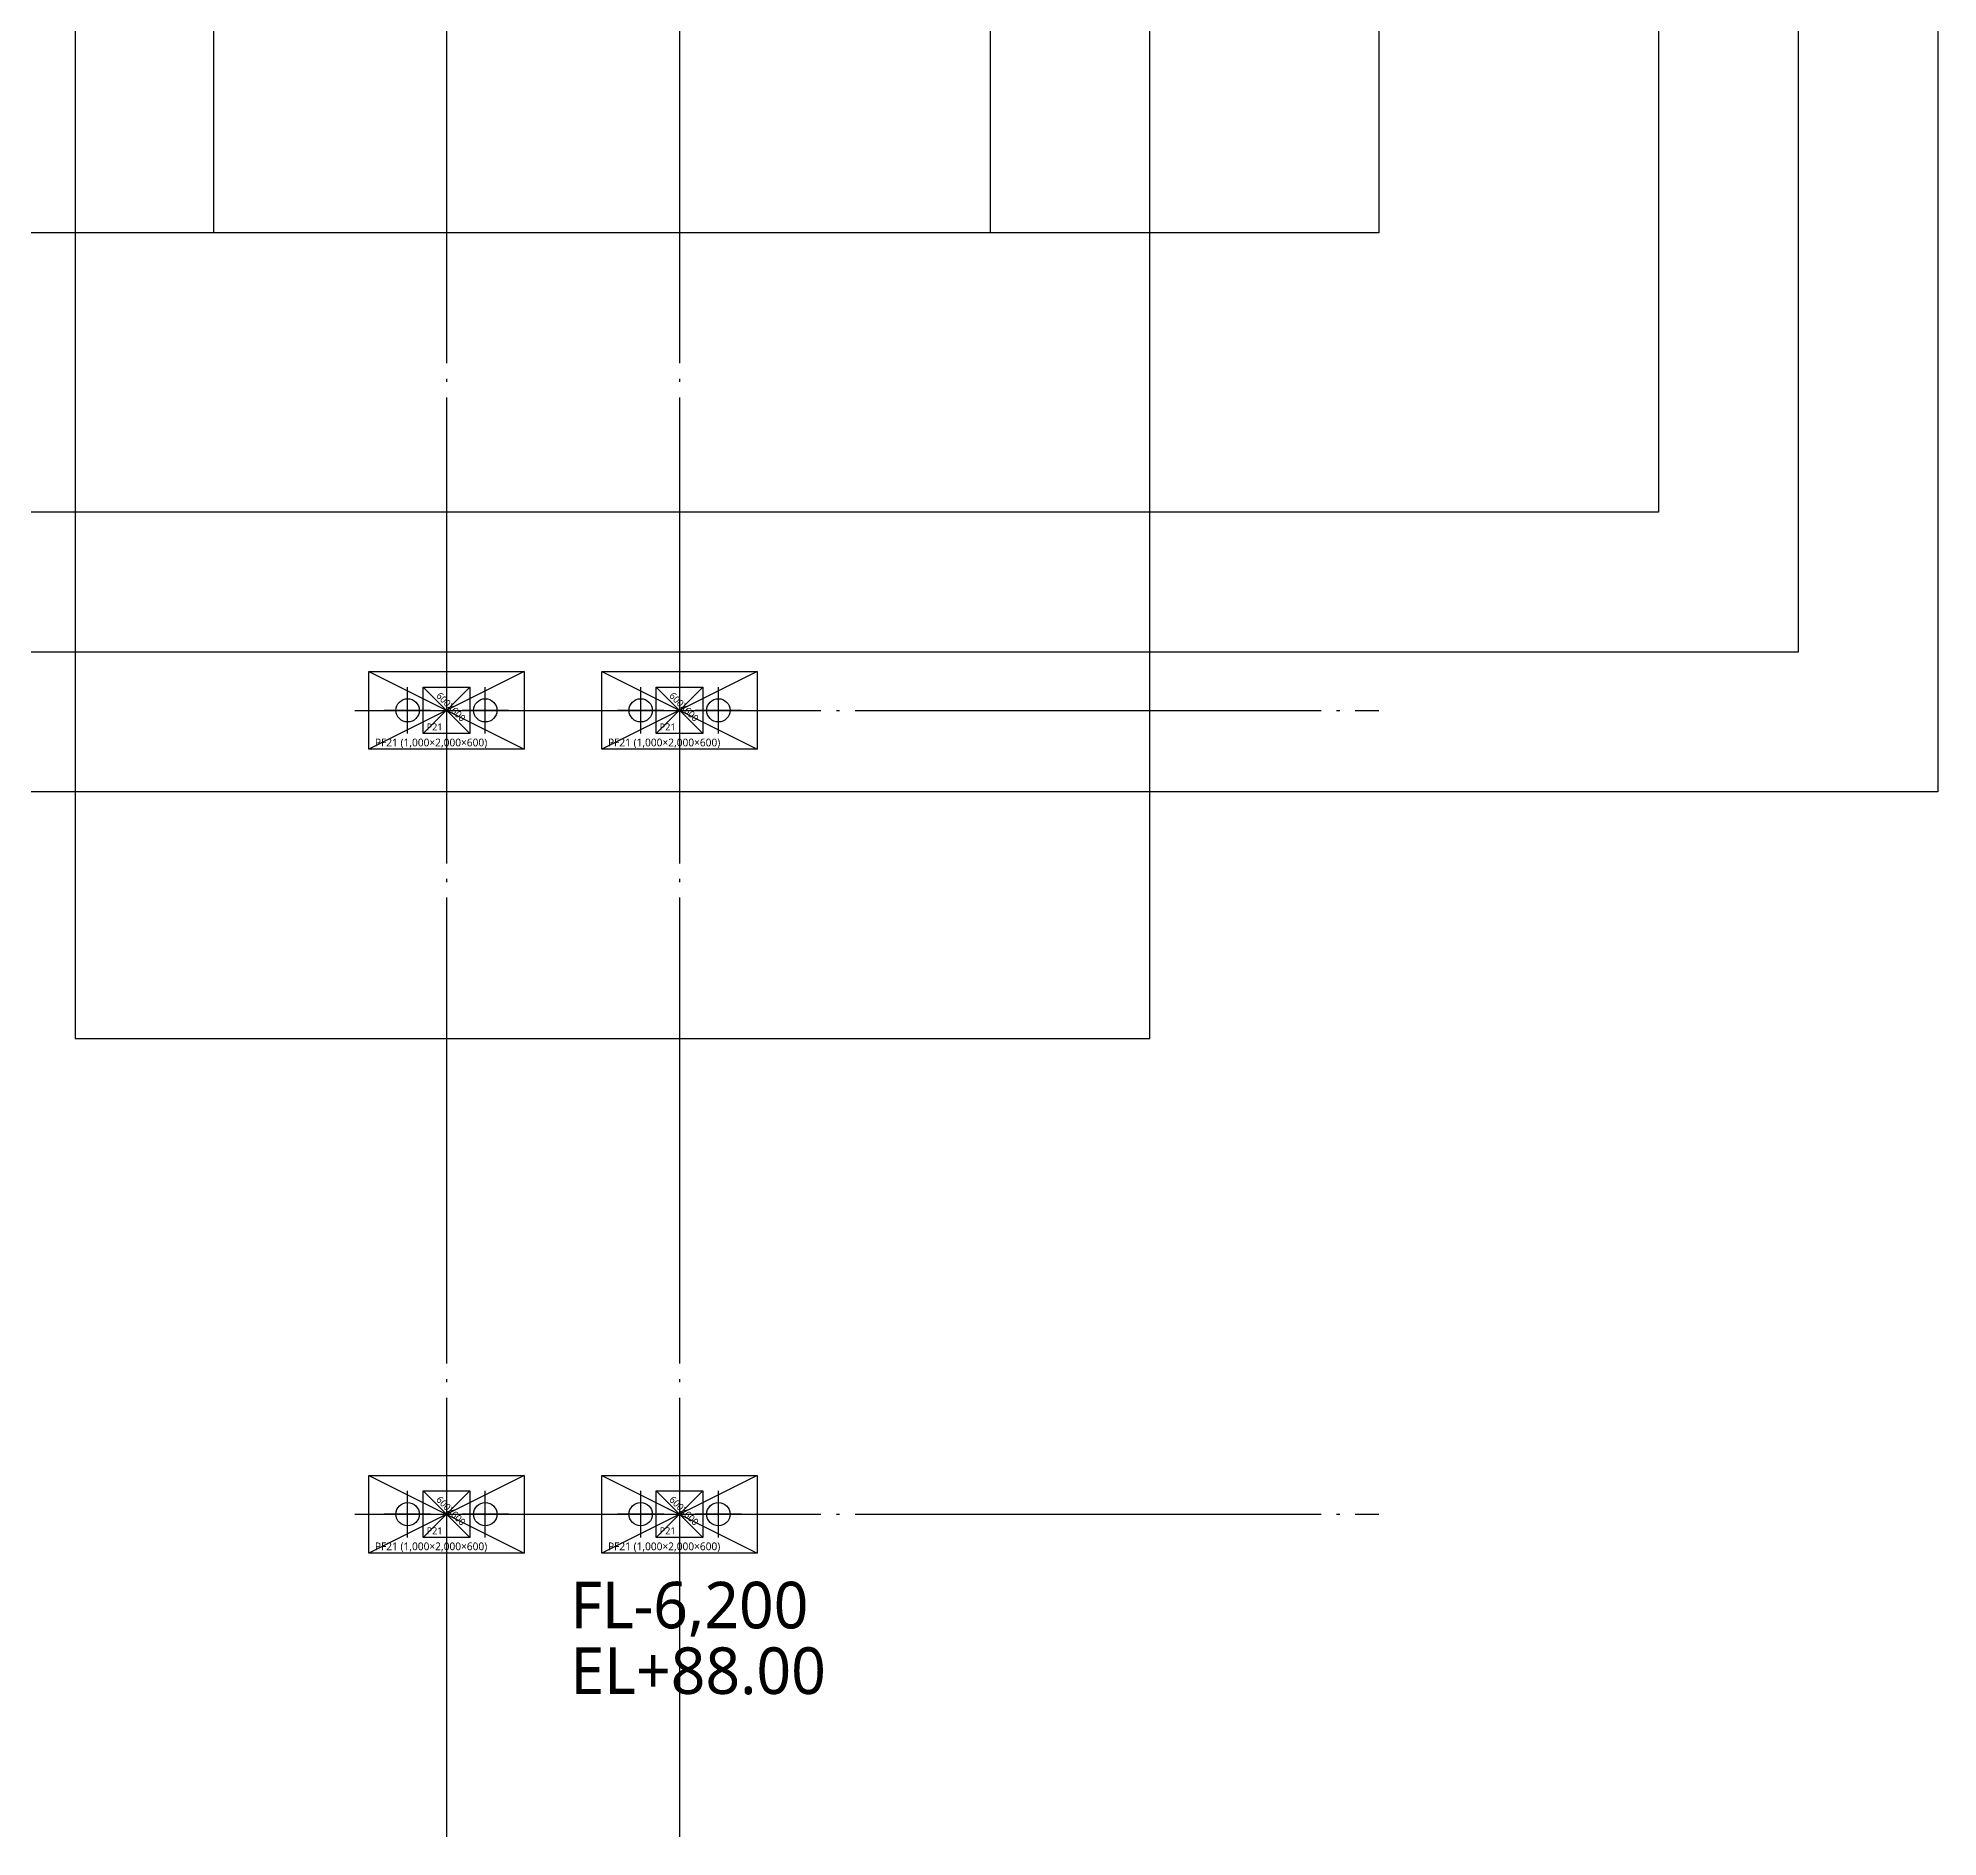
# Model space of a CAD drawing. Header units: millimetres. Extents: x -734060 to 504600, y -7739 to 118800.
# Drawn here: x -404358 to -379900, y 12244 to 35407 of the extents above; entities that cross this region are included whole.
import ezdxf
from ezdxf.enums import TextEntityAlignment as Align
from ezdxf.lldxf.tags import DXFTag

# ---------------------------------------------------------------- set-up
doc = ezdxf.new("R2010")
doc.units = ezdxf.units.MM
doc.header["$LTSCALE"] = 200
doc.linetypes.add('CEN-GAUN', pattern=[32.2, 30, -1, 0.2, -1])
doc.linetypes.add('H3', pattern=[3, 2, -1])
doc.layers.get('DEFPOINTS').update_dxf_attribs({"color": 137})
for name, color, linetype in [('0-PIPE', 7, 'Continuous'), ('0-기초', 4, 'H3'), ('CEN', 1, 'CEN-GAUN'), ('HAT-INS', 250, 'Continuous'), ('S-COL', 2, 'Continuous')]:
    doc.layers.add(name, color=color, linetype=linetype)
doc.styles.add('스타일1', font='malgun.ttf')
doc.styles.add('울릉도L', font='malgun.ttf')
tags = doc.linetypes.add('DH-HID2', pattern=[1.2, 0.8, -0.4]).pattern_tags.tags
tags[6:7] = [DXFTag(74, 4), DXFTag(75, 0), DXFTag(340, '0'), DXFTag(46, 1.0), DXFTag(50, 0.0), DXFTag(44, 0.0), DXFTag(45, 0.0)]
tags[4:5] = [DXFTag(74, 4), DXFTag(75, 0), DXFTag(340, '0'), DXFTag(46, 1.0), DXFTag(50, 0.0), DXFTag(44, 0.0), DXFTag(45, 0.0)]

# ---------------------------------------------------------------- blocks, each defined once
blk = doc.blocks.new('X-CEN')
at = {"layer": 'CEN'}
for p, q in [((61000, 9200), (61000, -53000)), ((71000, 9200), (71000, -53000)), ((64000, -42241), (64000, -73656)), ((67000, -42241), (67000, -73656)), ((62819, -59150), (76000, -59150)), ((62819, -69500), (76000, -69500))]:
    blk.add_line(p, q, dxfattribs=at)
blk = doc.blocks.new('SS-P21')
at = {"layer": 'DEFPOINTS'}
for p, q in [((-300, 300), (300, -300)), ((-300, -300), (300, 300))]:
    blk.add_line(p, q, dxfattribs=at)
at = {"layer": 'S-COL'}
blk.add_lwpolyline([(-300, 300), (300, 300), (300, -300), (-300, -300)], close=True, dxfattribs=at)
at = {"layer": 'DEFPOINTS', "style": '스타일1'}
blk.add_text('600X600', height=90, rotation=315, dxfattribs=at).set_placement((58, 44), align=Align.MIDDLE_CENTER)
blk.add_text('P21', height=90, dxfattribs=at).set_placement((-153, -214), align=Align.MIDDLE_CENTER)
blk = doc.blocks.new('X-S-PD')
at = {"layer": 'S-COL'}
for p in [(64000, -59150), (67000, -59150), (64000, -69500), (67000, -69500)]:
    blk.add_blockref('SS-P21', p, dxfattribs=at)
blk = doc.blocks.new('SS-PF21')
at = {"layer": '0-PIPE', "color": 7, "linetype": 'Continuous'}
for p, q in [((0, 800), (0, 200)), ((300, 500), (-300, 500)), ((0, -200), (0, -800)), ((300, -500), (-300, -500))]:
    blk.add_line(p, q, dxfattribs=at)
at = {"layer": '0-PIPE', "color": 3, "linetype": 'Continuous'}
for centre in [(0, 500), (0, -500)]:
    blk.add_circle(centre, 150, dxfattribs=at)
at = {"layer": '0-기초', "color": 4, "linetype": 'DH-HID2', "ltscale": 2}
blk.add_lwpolyline([(500, -1000), (-500, -1000), (-500, 1000), (500, 1000)], close=True, dxfattribs=at)
at = {"layer": 'DEFPOINTS'}
for p, q in [((-500, 1000), (500, -1000)), ((-500, -1000), (500, 1000))]:
    blk.add_line(p, q, dxfattribs=at)
at = {"layer": 'DEFPOINTS', "style": '울릉도L'}
blk.add_text('PF21 (1,000×2,000×600)', height=100, rotation=90, dxfattribs=at).set_placement((414, -921), align=Align.MIDDLE_LEFT)
blk = doc.blocks.new('X-B1F-FD')
at = {"layer": 'S-COL', "rotation": 270}
for p in [(64000, -59150), (67000, -59150), (64000, -69500), (67000, -69500)]:
    blk.add_blockref('SS-PF21', p, dxfattribs=at)

msp = doc.modelspace()

# ---------------------------------------------------------------- linework, layer by layer
at = {"layer": 'DEFPOINTS'}
for points in [[(-379900, 25700), (-479500, 25700), (-479500, 102300), (-379900, 102300)], [(-381700, 27500), (-477700, 27500), (-477700, 100500), (-381700, 100500)], [(-383500, 29300), (-475900, 29300), (-475900, 98700), (-383500, 98700)], [(-387100, 32900), (-472300, 32900), (-472300, 95100), (-387100, 95100)], [(-393672.208, 53914.364), (-393672.208, 44471.745), (-403881.005, 44471.745), (-403881.005, 22525.565), (-390046.127, 22525.565), (-390046.127, 53914.364)]]:
    msp.add_lwpolyline(points, close=True, dxfattribs=at)

# ---------------------------------------------------------------- block references
msp.add_blockref('X-S-PD', (-463100, 85900))
at = {"layer": 'HAT-INS'}
msp.add_blockref('X-CEN', (-463100, 85900), dxfattribs=at)
at = {"layer": 'S-COL'}
msp.add_blockref('X-B1F-FD', (-463100, 85900), dxfattribs=at)

# ---------------------------------------------------------------- texts
at = {"layer": 'DEFPOINTS', "style": '울릉도L'}
for s, p in [('FL-6,200', (-397504.48, 15229.735)), ('EL+88.00', (-397504.48, 14384.939))]:
    msp.add_text(s, height=600, dxfattribs=at).set_placement(p, align=Align.MIDDLE_LEFT)

doc.saveas('drawing.dxf')
